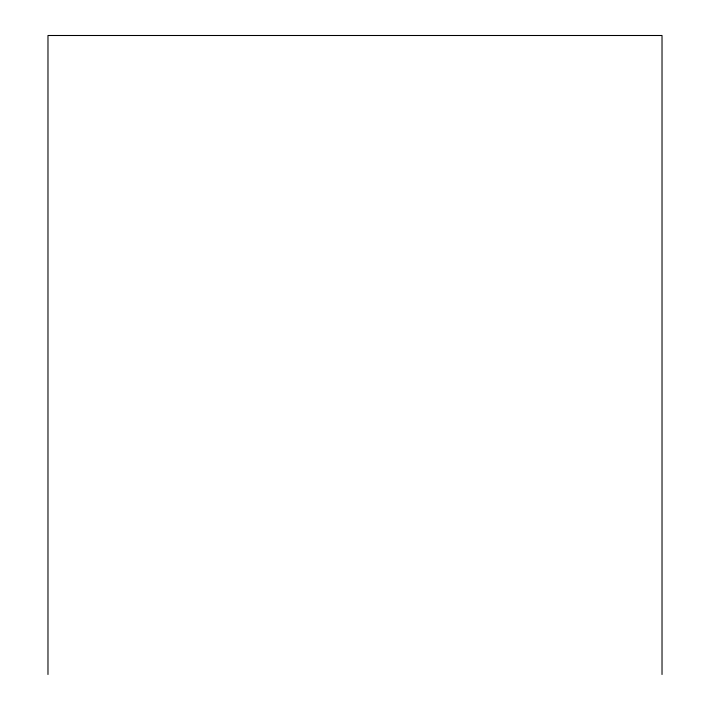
<?xml version="1.0" encoding="UTF-8"?>
<svg xmlns="http://www.w3.org/2000/svg" width="710" height="710" viewBox="0 0 710 710"><rect width="100%" height="100%" fill="white"/><g stroke="black" fill="none" stroke-linecap="round" stroke-linejoin="round"><path stroke-width="1.06" d="M662.022 674.5L662.022 35.5L47.978 35.5L47.978 674.5"/></g></svg>
